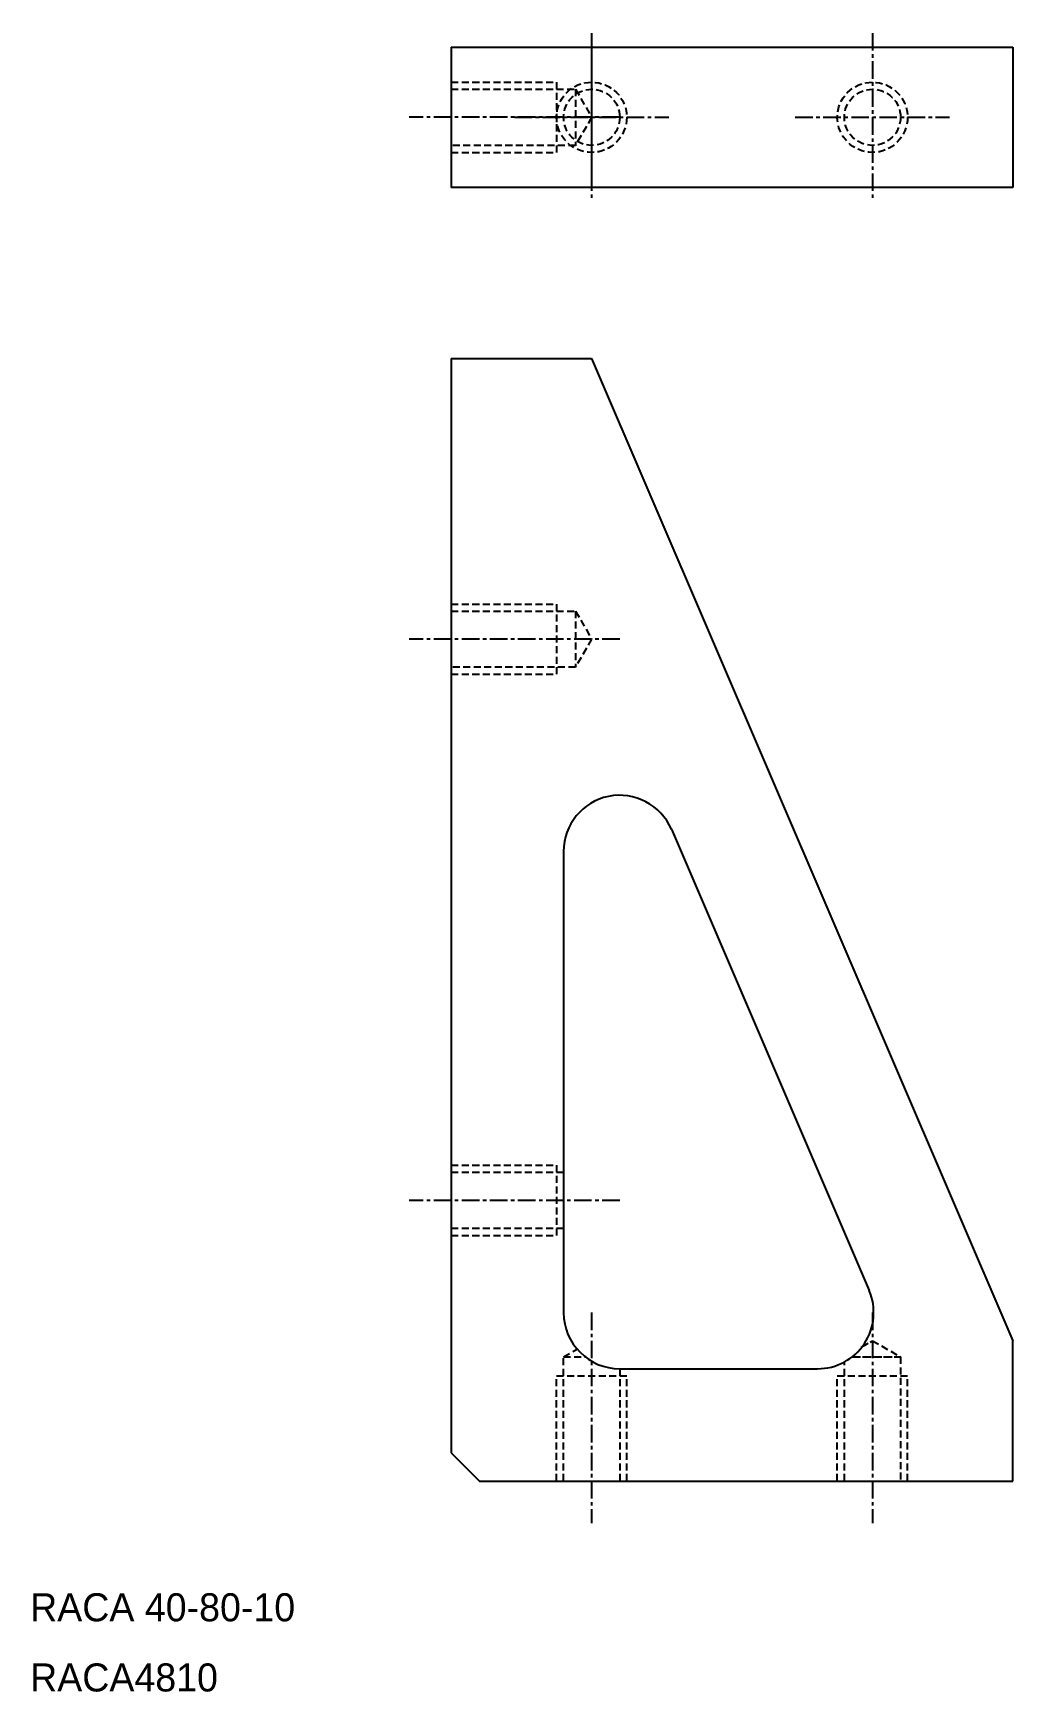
# Model space of a CAD drawing. Extents: x 8794 to 8864, y 555 to 673.
import ezdxf

# ---------------------------------------------------------------- set-up
doc = ezdxf.new("R2010")
doc.units = 0
doc.linetypes.add('CENTER', pattern=[2, 1.25, -0.25, 0.25, -0.25])
doc.linetypes.add('DASHED', pattern=[0.75, 0.5, -0.25])
doc.layers.get('0').update_dxf_attribs({"linetype": 'CONTINUOUS'})
doc.layers.add('CENTER', color=1, linetype='CENTER')

msp = doc.modelspace()

# ---------------------------------------------------------------- linework, layer by layer
at = {"color": 7, "linetype": 'CONTINUOUS'}
for p, q in [((8823.98, 672.49), (8823.98, 662.49)), ((8823.98, 672.49), (8863.98, 672.49)), ((8833.98, 672.49), (8833.98, 662.49)), ((8863.98, 672.49), (8863.98, 662.49)), ((8863.98, 662.49), (8823.98, 662.49)), ((8823.98, 650.3), (8833.98, 650.3)), ((8823.98, 650.3), (8823.98, 572.3)), ((8833.98, 650.3), (8863.98, 580.3)), ((8839.66, 616.75), (8853.74, 583.88)), ((8831.98, 615.17), (8831.98, 582.3)), ((8863.98, 570.3), (8863.98, 580.3)), ((8835.98, 578.3), (8850.07, 578.3)), ((8823.98, 572.3), (8825.98, 570.3)), ((8825.98, 570.3), (8863.98, 570.3))]:
    msp.add_line(p, q, dxfattribs=at)
at = {"color": 3, "linetype": 'DASHED'}
for p, q in [((8823.98, 669.99), (8831.48, 669.99)), ((8823.98, 669.49), (8832.83, 669.49)), ((8831.48, 669.99), (8831.48, 664.99)), ((8832.83, 669.49), (8832.83, 665.49)), ((8832.83, 669.49), (8833.98, 667.49)), ((8833.98, 667.49), (8832.83, 665.49)), ((8832.83, 665.49), (8823.98, 665.49)), ((8823.98, 664.99), (8831.48, 664.99)), ((8823.98, 632.8), (8831.48, 632.8)), ((8831.48, 632.8), (8831.48, 627.8)), ((8823.98, 632.3), (8832.83, 632.3)), ((8832.83, 632.3), (8832.83, 628.3)), ((8832.83, 632.3), (8833.98, 630.3)), ((8833.98, 630.3), (8832.83, 628.3)), ((8832.83, 628.3), (8823.98, 628.3)), ((8823.98, 627.8), (8831.48, 627.8)), ((8823.98, 592.8), (8831.48, 592.8)), ((8823.98, 592.3), (8831.98, 592.3)), ((8831.48, 592.8), (8831.48, 587.8)), ((8831.98, 588.3), (8823.98, 588.3)), ((8823.98, 587.8), (8831.48, 587.8)), ((8831.98, 579.15), (8832.94, 579.7)), ((8853.17, 579.83), (8853.98, 580.3)), ((8853.25, 579.88), (8853.98, 580.3)), ((8853.98, 580.3), (8855.98, 579.15)), ((8853.98, 580.3), (8855.98, 579.15)), ((8831.98, 570.3), (8831.98, 579.15)), ((8831.98, 579.15), (8833.52, 579.15)), ((8835.98, 578.3), (8835.98, 570.3)), ((8851.98, 570.3), (8851.98, 578.79)), ((8851.98, 570.3), (8851.98, 578.67)), ((8852.53, 579.15), (8855.98, 579.15)), ((8852.64, 579.15), (8855.98, 579.15)), ((8855.98, 579.15), (8855.98, 570.3)), ((8855.98, 579.15), (8855.98, 570.3)), ((8831.48, 570.3), (8831.48, 577.8)), ((8831.48, 577.8), (8836.48, 577.8)), ((8836.48, 570.3), (8836.48, 577.8)), ((8851.48, 577.8), (8856.48, 577.8)), ((8851.48, 570.3), (8851.48, 577.8)), ((8851.48, 570.3), (8851.48, 577.8)), ((8851.48, 577.8), (8856.48, 577.8)), ((8856.48, 570.3), (8856.48, 577.8)), ((8856.48, 570.3), (8856.48, 577.8))]:
    msp.add_line(p, q, dxfattribs=at)
for centre, radius in [((8833.98, 667.49), 2.5), ((8833.98, 667.49), 2), ((8853.98, 667.49), 2.5), ((8853.98, 667.49), 2)]:
    msp.add_circle(centre, radius, dxfattribs=at)
at = {"color": 7, "linetype": 'CONTINUOUS'}
for centre, start, end in [((8835.98, 615.17), 23.1986, 180), ((8850.07, 582.3), 270, 23.1986), ((8835.98, 582.3), 180, 270)]:
    msp.add_arc(centre, 4, start, end, dxfattribs=at)
at = {"layer": 'CENTER', "color": 1, "linetype": 'CENTER'}
for p, q in [((8833.98, 673.49), (8833.98, 661.49)), ((8853.98, 673.49), (8853.98, 661.49)), ((8835.98, 667.49), (8820.98, 667.49)), ((8828.48, 667.49), (8839.48, 667.49)), ((8848.48, 667.49), (8859.48, 667.49)), ((8835.98, 630.3), (8820.98, 630.3)), ((8835.98, 590.3), (8820.98, 590.3)), ((8833.98, 582.3), (8833.98, 567.3)), ((8853.98, 582.3), (8853.98, 567.3)), ((8853.98, 582.3), (8853.98, 567.3)), ((8853.98, 582.3), (8853.98, 567.3))]:
    msp.add_line(p, q, dxfattribs=at)

# ---------------------------------------------------------------- texts
at = {"color": 7, "linetype": 'CONTINUOUS'}
for s, p in [('RACA 40-80-10', (8793.98, 560.3)), ('RACA4810', (8793.98, 555.3))]:
    msp.add_text(s, height=2, dxfattribs=at).set_placement(p)

doc.saveas('drawing.dxf')
